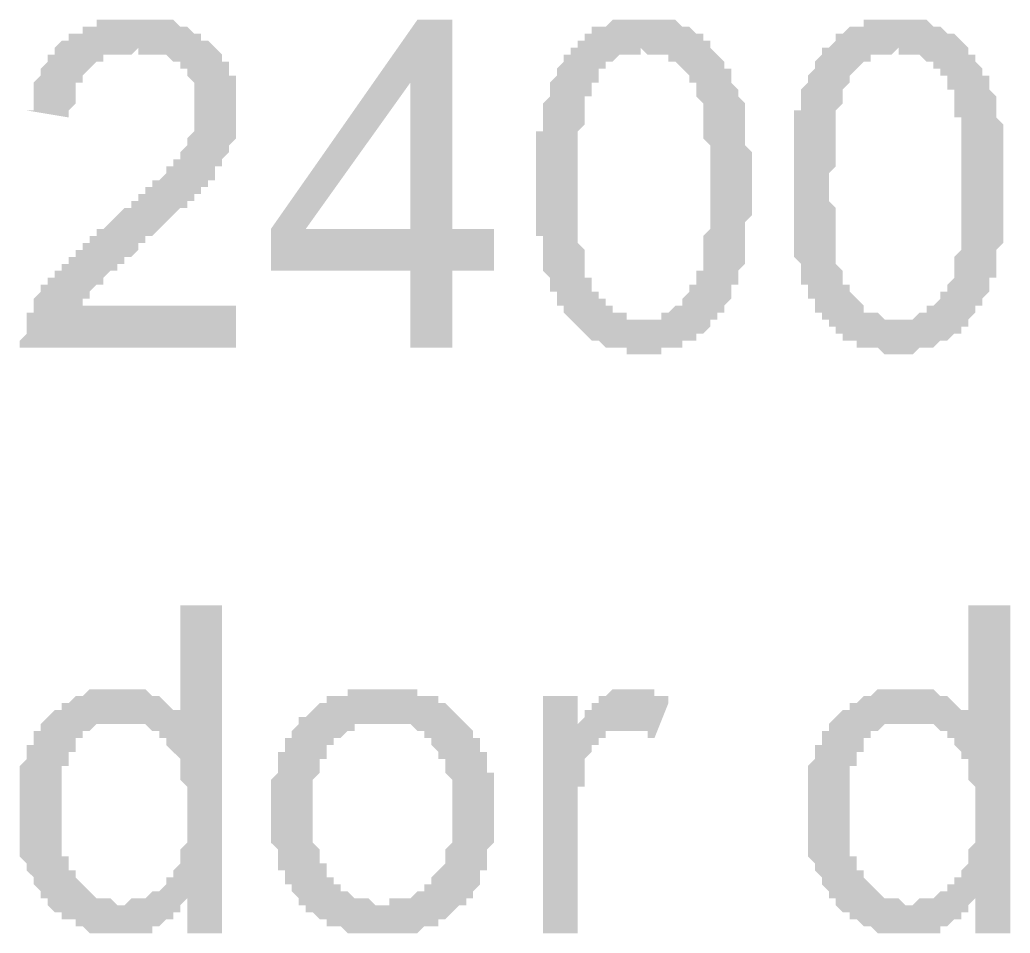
# Model space of a CAD drawing. Header units: millimetres. Extents: x 3949 to 6037, y -1956 to 1273.
# Drawn here: x 4881.88 to 4888.81, y -1666.15 to -1659.75 of the extents above; entities that cross this region are included whole.
import ezdxf

# ---------------------------------------------------------------- set-up
doc = ezdxf.new("R2010")
doc.units = ezdxf.units.MM
doc.layers.add('PADRÃO DE ENTRADA', color=7, linetype='Continuous', lineweight=0)

msp = doc.modelspace()

# ---------------------------------------------------------------- hatches: boundary and pattern name
at = {"layer": 'PADRÃO DE ENTRADA', "transparency": 33554559}
for points in [[(4883.3896, -1661.756), (4883.3896, -1662.0489), (4881.8762, -1662.0489), (4881.8762, -1662.0001), (4881.8762, -1662.0001), (4881.925, -1661.9513), (4881.925, -1661.9025), (4881.925, -1661.9025), (4881.925, -1661.8537), (4881.925, -1661.8537), (4881.925, -1661.8048), (4881.9738, -1661.8048), (4881.9738, -1661.756), (4881.9738, -1661.756), (4881.9738, -1661.7072), (4882.0227, -1661.6584), (4882.0227, -1661.6584), (4882.0227, -1661.6096), (4882.0715, -1661.6096), (4882.0715, -1661.5607), (4882.1203, -1661.5607), (4882.1203, -1661.5607), (4882.1203, -1661.5119), (4882.1691, -1661.5119), (4882.1691, -1661.4631), (4882.1691, -1661.4631), (4882.2179, -1661.4631), (4882.2179, -1661.4143), (4882.2668, -1661.4143), (4882.2668, -1661.3655), (4882.3156, -1661.3655), (4882.3156, -1661.3166), (4882.3644, -1661.3166), (4882.3644, -1661.2678), (4882.4132, -1661.2678), (4882.4132, -1661.219), (4882.462, -1661.219), (4882.462, -1661.219), (4882.5109, -1661.1702), (4882.5597, -1661.1214), (4882.5597, -1661.1214), (4882.6085, -1661.0725), (4882.6573, -1661.0725), (4882.6573, -1661.0237), (4882.7061, -1661.0237), (4882.7061, -1660.9749), (4882.755, -1660.9749), (4882.755, -1660.9261), (4882.8038, -1660.9261), (4882.8038, -1660.8773), (4882.8526, -1660.8773), (4882.8526, -1660.8773), (4882.9014, -1660.8284), (4882.9014, -1660.8284), (4882.9014, -1660.7796), (4882.9502, -1660.7796), (4882.9502, -1660.7796), (4882.9502, -1660.7308), (4882.9991, -1660.7308), (4882.9991, -1660.7308), (4882.9991, -1660.682), (4883.0479, -1660.6332), (4883.0479, -1660.6332), (4883.0479, -1660.5843), (4883.0967, -1660.5355), (4883.0967, -1660.5355), (4883.0967, -1660.4867), (4883.0967, -1660.4867), (4883.0967, -1660.4379), (4883.0967, -1660.4379), (4883.0967, -1660.3891), (4883.0967, -1660.3891), (4883.0967, -1660.3402), (4883.0967, -1660.2914), (4883.0967, -1660.2914), (4883.0967, -1660.2426), (4883.0967, -1660.1938), (4883.0967, -1660.1938), (4883.0479, -1660.1449), (4883.0479, -1660.1449), (4883.0479, -1660.0961), (4882.9991, -1660.0961), (4882.9991, -1660.0961), (4882.9991, -1660.0473), (4882.9502, -1660.0473), (4882.9502, -1660.0473), (4882.9014, -1659.9985), (4882.8526, -1659.9985), (4882.8526, -1659.9985), (4882.8038, -1659.9985), (4882.8038, -1659.9985), (4882.755, -1659.9985), (4882.7061, -1659.9985), (4882.7061, -1659.9497), (4882.6573, -1659.9985), (4882.6085, -1659.9985), (4882.6085, -1659.9985), (4882.5597, -1659.9985), (4882.5109, -1659.9985), (4882.5109, -1659.9985), (4882.462, -1659.9985), (4882.462, -1660.0473), (4882.4132, -1660.0473), (4882.4132, -1660.0473), (4882.3644, -1660.0961), (4882.3644, -1660.0961), (4882.3644, -1660.0961), (4882.3156, -1660.1449), (4882.3156, -1660.1449), (4882.3156, -1660.1938), (4882.2668, -1660.1938), (4882.2668, -1660.2426), (4882.2668, -1660.2914), (4882.2668, -1660.2914), (4882.2668, -1660.3402), (4882.2179, -1660.3891), (4882.2179, -1660.3891), (4882.2179, -1660.4379), (4881.925, -1660.3891), (4881.9738, -1660.3891), (4881.9738, -1660.3402), (4881.9738, -1660.2914), (4881.9738, -1660.2426), (4881.9738, -1660.2426), (4881.9738, -1660.1938), (4881.9738, -1660.1938), (4882.0227, -1660.1449), (4882.0227, -1660.0961), (4882.0227, -1660.0961), (4882.0715, -1660.0473), (4882.0715, -1660.0473), (4882.0715, -1659.9985), (4882.1203, -1659.9985), (4882.1203, -1659.9497), (4882.1203, -1659.9497), (4882.1691, -1659.9008), (4882.1691, -1659.9008), (4882.2179, -1659.9008), (4882.2179, -1659.852), (4882.2179, -1659.852), (4882.2668, -1659.852), (4882.3156, -1659.852), (4882.3156, -1659.8032), (4882.3644, -1659.8032), (4882.3644, -1659.8032), (4882.4132, -1659.8032), (4882.4132, -1659.7544), (4882.462, -1659.7544), (4882.5109, -1659.7544), (4882.5109, -1659.7544), (4882.5597, -1659.7544), (4882.6085, -1659.7544), (4882.6085, -1659.7544), (4882.6573, -1659.7544), (4882.7061, -1659.7544), (4882.7061, -1659.7544), (4882.755, -1659.7544), (4882.8038, -1659.7544), (4882.8526, -1659.7544), (4882.8526, -1659.7544), (4882.9014, -1659.7544), (4882.9502, -1659.7544), (4882.9502, -1659.7544), (4882.9991, -1659.8032), (4882.9991, -1659.8032), (4883.0479, -1659.8032), (4883.0479, -1659.8032), (4883.0967, -1659.852), (4883.0967, -1659.852), (4883.1455, -1659.852), (4883.1455, -1659.9008), (4883.1943, -1659.9008), (4883.1943, -1659.9008), (4883.1943, -1659.9008), (4883.2432, -1659.9497), (4883.2432, -1659.9497), (4883.292, -1659.9985), (4883.292, -1659.9985), (4883.292, -1660.0473), (4883.3408, -1660.0473), (4883.3408, -1660.0961), (4883.3408, -1660.1449), (4883.3896, -1660.1449), (4883.3896, -1660.1938), (4883.3896, -1660.1938), (4883.3896, -1660.2426), (4883.3896, -1660.2914), (4883.3896, -1660.2914), (4883.3896, -1660.3402), (4883.3896, -1660.3891), (4883.3896, -1660.3891), (4883.3896, -1660.3891), (4883.3896, -1660.4379), (4883.3896, -1660.4867), (4883.3896, -1660.4867), (4883.3896, -1660.5355), (4883.3896, -1660.5843), (4883.3896, -1660.5843), (4883.3408, -1660.6332), (4883.3408, -1660.6332), (4883.3408, -1660.682), (4883.3408, -1660.682), (4883.292, -1660.7308), (4883.292, -1660.7308), (4883.292, -1660.7796), (4883.2432, -1660.7796), (4883.2432, -1660.8284), (4883.2432, -1660.8773), (4883.1943, -1660.8773), (4883.1943, -1660.9261), (4883.1455, -1660.9261), (4883.1455, -1660.9261), (4883.1455, -1660.9749), (4883.0967, -1660.9749), (4883.0967, -1660.9749), (4883.0967, -1661.0237), (4883.0479, -1661.0237), (4883.0479, -1661.0725), (4882.9991, -1661.0725), (4882.9991, -1661.0725), (4882.9502, -1661.1214), (4882.9502, -1661.1214), (4882.9014, -1661.1702), (4882.9014, -1661.1702), (4882.8526, -1661.219), (4882.8526, -1661.219), (4882.8038, -1661.2678), (4882.755, -1661.2678), (4882.755, -1661.3166), (4882.7061, -1661.3166), (4882.7061, -1661.3655), (4882.6573, -1661.4143), (4882.6085, -1661.4143), (4882.6085, -1661.4631), (4882.5597, -1661.4631), (4882.5597, -1661.5119), (4882.5109, -1661.5119), (4882.5109, -1661.5119), (4882.462, -1661.5607), (4882.462, -1661.5607), (4882.462, -1661.6096), (4882.4132, -1661.6096), (4882.4132, -1661.6096), (4882.4132, -1661.6096), (4882.3644, -1661.6584), (4882.3644, -1661.6584), (4882.3644, -1661.7072), (4882.3156, -1661.7072), (4882.3156, -1661.756), (4882.2668, -1661.756), (4882.2668, -1661.756)], [(4885.5377, -1666.1499), (4885.5377, -1664.49), (4885.7818, -1664.49), (4885.7818, -1664.7341), (4885.7818, -1664.6853), (4885.8307, -1664.6364), (4885.8307, -1664.6364), (4885.8307, -1664.5876), (4885.8795, -1664.5876), (4885.8795, -1664.5388), (4885.9283, -1664.5388), (4885.9283, -1664.49), (4885.9283, -1664.49), (4885.9283, -1664.49), (4885.9771, -1664.49), (4886.0259, -1664.4412), (4886.0259, -1664.4412), (4886.0748, -1664.4412), (4886.0748, -1664.4412), (4886.1236, -1664.4412), (4886.1236, -1664.4412), (4886.1724, -1664.4412), (4886.1724, -1664.4412), (4886.2212, -1664.4412), (4886.27, -1664.4412), (4886.27, -1664.4412), (4886.3189, -1664.4412), (4886.3189, -1664.49), (4886.3677, -1664.49), (4886.4165, -1664.49), (4886.4165, -1664.5388), (4886.3189, -1664.7829), (4886.27, -1664.7829), (4886.27, -1664.7341), (4886.2212, -1664.7341), (4886.2212, -1664.7341), (4886.1724, -1664.7341), (4886.1236, -1664.7341), (4886.1236, -1664.7341), (4886.0748, -1664.7341), (4886.0748, -1664.7341), (4886.0259, -1664.7341), (4885.9771, -1664.7341), (4885.9771, -1664.7829), (4885.9283, -1664.7829), (4885.9283, -1664.7829), (4885.9283, -1664.8317), (4885.8795, -1664.8317), (4885.8795, -1664.8805), (4885.8795, -1664.8805), (4885.8307, -1664.9294), (4885.8307, -1664.9294), (4885.8307, -1664.9782), (4885.8307, -1664.9782), (4885.8307, -1665.027), (4885.8307, -1665.027), (4885.8307, -1665.0758), (4885.8307, -1665.1246), (4885.7818, -1665.1246), (4885.7818, -1665.1735), (4885.7818, -1665.2223), (4885.7818, -1665.2223), (4885.7818, -1665.2711), (4885.7818, -1666.1499)]]:
    msp.add_hatch(color=7, dxfattribs=at).paths.add_polyline_path(points)
h = msp.add_hatch(color=7, dxfattribs=at)
h.paths.add_polyline_path([(4884.6101, -1662.0489), (4884.6101, -1661.5119), (4883.6337, -1661.5119), (4883.6337, -1661.219), (4884.659, -1659.7544), (4884.9031, -1659.7544), (4884.9031, -1661.219), (4885.196, -1661.219), (4885.196, -1661.5119), (4884.9031, -1661.5119), (4884.9031, -1662.0489)], flags=0)
h.paths.add_polyline_path([(4884.6101, -1661.219), (4884.6101, -1660.1938), (4883.8778, -1661.219)], flags=0)
h = msp.add_hatch(color=7, dxfattribs=at)
h.paths.add_polyline_path([(4885.4889, -1660.9261), (4885.4889, -1660.8773), (4885.4889, -1660.8284), (4885.4889, -1660.7796), (4885.4889, -1660.7796), (4885.4889, -1660.7308), (4885.4889, -1660.682), (4885.4889, -1660.6332), (4885.4889, -1660.6332), (4885.4889, -1660.5843), (4885.4889, -1660.5355), (4885.5377, -1660.5355), (4885.5377, -1660.4867), (4885.5377, -1660.4867), (4885.5377, -1660.4379), (4885.5377, -1660.3891), (4885.5377, -1660.3891), (4885.5377, -1660.3402), (4885.5377, -1660.3402), (4885.5866, -1660.2914), (4885.5866, -1660.2914), (4885.5866, -1660.2426), (4885.5866, -1660.2426), (4885.5866, -1660.1938), (4885.6354, -1660.1449), (4885.6354, -1660.1449), (4885.6354, -1660.0961), (4885.6354, -1660.0961), (4885.6842, -1660.0473), (4885.6842, -1659.9985), (4885.733, -1659.9985), (4885.733, -1659.9497), (4885.733, -1659.9497), (4885.7818, -1659.9497), (4885.7818, -1659.9008), (4885.8307, -1659.9008), (4885.8307, -1659.852), (4885.8307, -1659.852), (4885.8795, -1659.852), (4885.8795, -1659.8032), (4885.9283, -1659.8032), (4885.9283, -1659.8032), (4885.9771, -1659.8032), (4886.0259, -1659.7544), (4886.0259, -1659.7544), (4886.0748, -1659.7544), (4886.1236, -1659.7544), (4886.1236, -1659.7544), (4886.1724, -1659.7544), (4886.2212, -1659.7544), (4886.2212, -1659.7544), (4886.2212, -1659.7544), (4886.27, -1659.7544), (4886.3189, -1659.7544), (4886.3189, -1659.7544), (4886.3677, -1659.7544), (4886.4165, -1659.7544), (4886.4165, -1659.7544), (4886.4653, -1659.7544), (4886.5141, -1659.8032), (4886.5141, -1659.8032), (4886.563, -1659.8032), (4886.563, -1659.8032), (4886.6118, -1659.852), (4886.6118, -1659.852), (4886.6606, -1659.852), (4886.6606, -1659.9008), (4886.7094, -1659.9008), (4886.7094, -1659.9497), (4886.7094, -1659.9497), (4886.7582, -1659.9985), (4886.7582, -1659.9985), (4886.8071, -1660.0473), (4886.8071, -1660.0473), (4886.8071, -1660.0961), (4886.8559, -1660.0961), (4886.8559, -1660.1449), (4886.8559, -1660.1449), (4886.8559, -1660.1938), (4886.9047, -1660.2426), (4886.9047, -1660.2426), (4886.9047, -1660.2914), (4886.9047, -1660.2914), (4886.9535, -1660.3402), (4886.9535, -1660.3891), (4886.9535, -1660.3891), (4886.9535, -1660.4379), (4886.9535, -1660.4379), (4886.9535, -1660.4867), (4886.9535, -1660.4867), (4886.9535, -1660.5355), (4886.9535, -1660.5355), (4886.9535, -1660.5843), (4886.9535, -1660.6332), (4886.9535, -1660.6332), (4887.0023, -1660.682), (4887.0023, -1660.7308), (4887.0023, -1660.7796), (4887.0023, -1660.7796), (4887.0023, -1660.8284), (4887.0023, -1660.8773), (4887.0023, -1660.9261), (4887.0023, -1660.9261), (4887.0023, -1660.9749), (4887.0023, -1660.9749), (4887.0023, -1661.0237), (4887.0023, -1661.0725), (4887.0023, -1661.1214), (4887.0023, -1661.1214), (4886.9535, -1661.1702), (4886.9535, -1661.219), (4886.9535, -1661.219), (4886.9535, -1661.2678), (4886.9535, -1661.3166), (4886.9535, -1661.3166), (4886.9535, -1661.3655), (4886.9535, -1661.3655), (4886.9535, -1661.4143), (4886.9535, -1661.4631), (4886.9535, -1661.4631), (4886.9047, -1661.5119), (4886.9047, -1661.5119), (4886.9047, -1661.5607), (4886.9047, -1661.5607), (4886.9047, -1661.6096), (4886.8559, -1661.6096), (4886.8559, -1661.6584), (4886.8559, -1661.7072), (4886.8559, -1661.7072), (4886.8071, -1661.756), (4886.8071, -1661.756), (4886.8071, -1661.8048), (4886.7582, -1661.8048), (4886.7582, -1661.8537), (4886.7094, -1661.8537), (4886.7094, -1661.9025), (4886.7094, -1661.9025), (4886.6606, -1661.9513), (4886.6606, -1661.9513), (4886.6118, -1661.9513), (4886.6118, -1662.0001), (4886.563, -1662.0001), (4886.563, -1662.0001), (4886.5141, -1662.0001), (4886.5141, -1662.0489), (4886.4653, -1662.0489), (4886.4653, -1662.0489), (4886.4165, -1662.0489), (4886.3677, -1662.0489), (4886.3677, -1662.0978), (4886.3189, -1662.0978), (4886.27, -1662.0978), (4886.27, -1662.0978), (4886.2212, -1662.0978), (4886.2212, -1662.0978), (4886.1724, -1662.0978), (4886.1236, -1662.0978), (4886.1236, -1662.0489), (4886.0748, -1662.0489), (4886.0259, -1662.0489), (4886.0259, -1662.0489), (4885.9771, -1662.0489), (4885.9771, -1662.0489), (4885.9283, -1662.0001), (4885.9283, -1662.0001), (4885.8795, -1662.0001), (4885.8307, -1661.9513), (4885.8307, -1661.9513), (4885.8307, -1661.9513), (4885.7818, -1661.9025), (4885.7818, -1661.9025), (4885.733, -1661.8537), (4885.733, -1661.8537), (4885.733, -1661.8537), (4885.6842, -1661.8048), (4885.6842, -1661.8048), (4885.6842, -1661.8048), (4885.6842, -1661.756), (4885.6354, -1661.756), (4885.6354, -1661.7072), (4885.6354, -1661.7072), (4885.6354, -1661.6584), (4885.5866, -1661.6584), (4885.5866, -1661.6096), (4885.5866, -1661.6096), (4885.5866, -1661.5607), (4885.5866, -1661.5607), (4885.5377, -1661.5119), (4885.5377, -1661.4631), (4885.5377, -1661.4631), (4885.5377, -1661.4143), (4885.5377, -1661.3655), (4885.5377, -1661.3655), (4885.5377, -1661.3166), (4885.5377, -1661.2678), (4885.4889, -1661.2678), (4885.4889, -1661.219), (4885.4889, -1661.1702), (4885.4889, -1661.1702), (4885.4889, -1661.1214), (4885.4889, -1661.0725), (4885.4889, -1661.0237), (4885.4889, -1660.9749), (4885.4889, -1660.9749), (4885.4889, -1660.9261)], flags=0)
h.paths.add_polyline_path([(4885.7818, -1660.9261), (4885.7818, -1660.9749), (4885.7818, -1661.0237), (4885.7818, -1661.0237), (4885.7818, -1661.0725), (4885.7818, -1661.1214), (4885.7818, -1661.1702), (4885.7818, -1661.219), (4885.7818, -1661.219), (4885.7818, -1661.2678), (4885.7818, -1661.3166), (4885.8307, -1661.3655), (4885.8307, -1661.3655), (4885.8307, -1661.4143), (4885.8307, -1661.4143), (4885.8307, -1661.4631), (4885.8307, -1661.5119), (4885.8307, -1661.5119), (4885.8307, -1661.5607), (4885.8795, -1661.5607), (4885.8795, -1661.5607), (4885.8795, -1661.6096), (4885.8795, -1661.6096), (4885.8795, -1661.6584), (4885.9283, -1661.6584), (4885.9283, -1661.6584), (4885.9283, -1661.7072), (4885.9771, -1661.7072), (4885.9771, -1661.756), (4886.0259, -1661.756), (4886.0259, -1661.8048), (4886.0748, -1661.8048), (4886.0748, -1661.8048), (4886.1236, -1661.8048), (4886.1236, -1661.8537), (4886.1724, -1661.8537), (4886.1724, -1661.8537), (4886.2212, -1661.8537), (4886.2212, -1661.8537), (4886.27, -1661.8537), (4886.3189, -1661.8537), (4886.3189, -1661.8537), (4886.3677, -1661.8537), (4886.3677, -1661.8048), (4886.4165, -1661.8048), (4886.4165, -1661.8048), (4886.4653, -1661.756), (4886.4653, -1661.756), (4886.5141, -1661.756), (4886.5141, -1661.7072), (4886.563, -1661.6584), (4886.563, -1661.6584), (4886.563, -1661.6584), (4886.563, -1661.6096), (4886.6118, -1661.6096), (4886.6118, -1661.6096), (4886.6118, -1661.5607), (4886.6118, -1661.5607), (4886.6118, -1661.5119), (4886.6606, -1661.5119), (4886.6606, -1661.4631), (4886.6606, -1661.4631), (4886.6606, -1661.4143), (4886.6606, -1661.3655), (4886.6606, -1661.3655), (4886.6606, -1661.3166), (4886.6606, -1661.2678), (4886.6606, -1661.2678), (4886.7094, -1661.219), (4886.7094, -1661.1702), (4886.7094, -1661.1214), (4886.7094, -1661.1214), (4886.7094, -1661.0725), (4886.7094, -1661.0237), (4886.7094, -1660.9749), (4886.7094, -1660.9261), (4886.7094, -1660.9261), (4886.7094, -1660.8773), (4886.7094, -1660.8284), (4886.7094, -1660.7796), (4886.7094, -1660.7308), (4886.7094, -1660.682), (4886.7094, -1660.6332), (4886.7094, -1660.6332), (4886.6606, -1660.5843), (4886.6606, -1660.5355), (4886.6606, -1660.5355), (4886.6606, -1660.4867), (4886.6606, -1660.4379), (4886.6606, -1660.4379), (4886.6606, -1660.3891), (4886.6606, -1660.3402), (4886.6606, -1660.3402), (4886.6118, -1660.2914), (4886.6118, -1660.2914), (4886.6118, -1660.2426), (4886.6118, -1660.2426), (4886.6118, -1660.2426), (4886.6118, -1660.1938), (4886.563, -1660.1938), (4886.563, -1660.1449), (4886.563, -1660.1449), (4886.563, -1660.1449), (4886.5141, -1660.0961), (4886.5141, -1660.0961), (4886.4653, -1660.0473), (4886.4653, -1660.0473), (4886.4165, -1660.0473), (4886.4165, -1659.9985), (4886.3677, -1659.9985), (4886.3677, -1659.9985), (4886.3189, -1659.9985), (4886.27, -1659.9985), (4886.27, -1659.9985), (4886.2212, -1659.9497), (4886.2212, -1659.9985), (4886.1724, -1659.9985), (4886.1236, -1659.9985), (4886.1236, -1659.9985), (4886.0748, -1659.9985), (4886.0748, -1659.9985), (4886.0259, -1660.0473), (4886.0259, -1660.0473), (4885.9771, -1660.0473), (4885.9771, -1660.0961), (4885.9283, -1660.0961), (4885.9283, -1660.1449), (4885.9283, -1660.1449), (4885.9283, -1660.1938), (4885.8795, -1660.1938), (4885.8795, -1660.1938), (4885.8795, -1660.2426), (4885.8795, -1660.2426), (4885.8795, -1660.2914), (4885.8307, -1660.2914), (4885.8307, -1660.3402), (4885.8307, -1660.3402), (4885.8307, -1660.3891), (4885.8307, -1660.4379), (4885.8307, -1660.4379), (4885.8307, -1660.4867), (4885.7818, -1660.5355), (4885.7818, -1660.5355), (4885.7818, -1660.5843), (4885.7818, -1660.6332), (4885.7818, -1660.6332), (4885.7818, -1660.682), (4885.7818, -1660.7308), (4885.7818, -1660.7796), (4885.7818, -1660.8284), (4885.7818, -1660.8773), (4885.7818, -1660.9261), (4885.7818, -1660.9261)], flags=0)
h = msp.add_hatch(color=7, dxfattribs=at)
h.paths.add_polyline_path([(4887.2953, -1660.9261), (4887.2953, -1660.8773), (4887.2953, -1660.8284), (4887.2953, -1660.7796), (4887.2953, -1660.7796), (4887.2953, -1660.7308), (4887.2953, -1660.682), (4887.2953, -1660.6332), (4887.2953, -1660.6332), (4887.2953, -1660.5843), (4887.2953, -1660.5355), (4887.2953, -1660.5355), (4887.2953, -1660.4867), (4887.2953, -1660.4867), (4887.2953, -1660.4379), (4887.2953, -1660.3891), (4887.3441, -1660.3891), (4887.3441, -1660.3402), (4887.3441, -1660.3402), (4887.3441, -1660.2914), (4887.3441, -1660.2914), (4887.3441, -1660.2426), (4887.3441, -1660.2426), (4887.3929, -1660.1938), (4887.3929, -1660.1449), (4887.3929, -1660.1449), (4887.4417, -1660.0961), (4887.4417, -1660.0961), (4887.4417, -1660.0473), (4887.4905, -1659.9985), (4887.4905, -1659.9985), (4887.4905, -1659.9497), (4887.5394, -1659.9497), (4887.5394, -1659.9497), (4887.5882, -1659.9008), (4887.5882, -1659.9008), (4887.5882, -1659.852), (4887.637, -1659.852), (4887.637, -1659.852), (4887.6858, -1659.8032), (4887.6858, -1659.8032), (4887.7347, -1659.8032), (4887.7835, -1659.8032), (4887.7835, -1659.7544), (4887.8323, -1659.7544), (4887.8323, -1659.7544), (4887.8811, -1659.7544), (4887.9299, -1659.7544), (4887.9299, -1659.7544), (4887.9788, -1659.7544), (4888.0276, -1659.7544), (4888.0276, -1659.7544), (4888.0764, -1659.7544), (4888.0764, -1659.7544), (4888.1252, -1659.7544), (4888.174, -1659.7544), (4888.174, -1659.7544), (4888.2229, -1659.7544), (4888.2229, -1659.7544), (4888.2717, -1659.8032), (4888.3205, -1659.8032), (4888.3205, -1659.8032), (4888.3205, -1659.8032), (4888.3693, -1659.852), (4888.4181, -1659.852), (4888.4181, -1659.852), (4888.467, -1659.9008), (4888.467, -1659.9008), (4888.5158, -1659.9497), (4888.5158, -1659.9497), (4888.5158, -1659.9985), (4888.5646, -1659.9985), (4888.5646, -1660.0473), (4888.5646, -1660.0473), (4888.6134, -1660.0961), (4888.6134, -1660.0961), (4888.6134, -1660.1449), (4888.6622, -1660.1449), (4888.6622, -1660.1938), (4888.6622, -1660.2426), (4888.6622, -1660.2426), (4888.7111, -1660.2914), (4888.7111, -1660.2914), (4888.7111, -1660.3402), (4888.7111, -1660.3891), (4888.7111, -1660.3891), (4888.7111, -1660.4379), (4888.7111, -1660.4379), (4888.7599, -1660.4867), (4888.7599, -1660.4867), (4888.7599, -1660.5355), (4888.7599, -1660.5355), (4888.7599, -1660.5843), (4888.7599, -1660.6332), (4888.7599, -1660.6332), (4888.7599, -1660.682), (4888.7599, -1660.7308), (4888.7599, -1660.7796), (4888.7599, -1660.7796), (4888.7599, -1660.8284), (4888.7599, -1660.8773), (4888.7599, -1660.9261), (4888.7599, -1660.9261), (4888.7599, -1660.9749), (4888.7599, -1660.9749), (4888.7599, -1661.0237), (4888.7599, -1661.0725), (4888.7599, -1661.1214), (4888.7599, -1661.1214), (4888.7599, -1661.1702), (4888.7599, -1661.219), (4888.7599, -1661.219), (4888.7599, -1661.2678), (4888.7599, -1661.3166), (4888.7599, -1661.3166), (4888.7111, -1661.3655), (4888.7111, -1661.3655), (4888.7111, -1661.4143), (4888.7111, -1661.4631), (4888.7111, -1661.4631), (4888.7111, -1661.5119), (4888.7111, -1661.5119), (4888.7111, -1661.5607), (4888.6622, -1661.5607), (4888.6622, -1661.6096), (4888.6622, -1661.6096), (4888.6622, -1661.6584), (4888.6134, -1661.7072), (4888.6134, -1661.7072), (4888.6134, -1661.756), (4888.5646, -1661.756), (4888.5646, -1661.8048), (4888.5646, -1661.8048), (4888.5158, -1661.8537), (4888.5158, -1661.8537), (4888.5158, -1661.9025), (4888.467, -1661.9025), (4888.467, -1661.9513), (4888.4181, -1661.9513), (4888.4181, -1661.9513), (4888.3693, -1662.0001), (4888.3693, -1662.0001), (4888.3205, -1662.0001), (4888.3205, -1662.0001), (4888.2717, -1662.0489), (4888.2717, -1662.0489), (4888.2229, -1662.0489), (4888.174, -1662.0489), (4888.174, -1662.0489), (4888.1252, -1662.0978), (4888.0764, -1662.0978), (4888.0764, -1662.0978), (4888.0276, -1662.0978), (4888.0276, -1662.0978), (4887.9788, -1662.0978), (4887.9299, -1662.0978), (4887.9299, -1662.0978), (4887.8811, -1662.0489), (4887.8323, -1662.0489), (4887.8323, -1662.0489), (4887.7835, -1662.0489), (4887.7835, -1662.0489), (4887.7347, -1662.0489), (4887.7347, -1662.0001), (4887.6858, -1662.0001), (4887.637, -1662.0001), (4887.637, -1661.9513), (4887.5882, -1661.9513), (4887.5882, -1661.9513), (4887.5882, -1661.9025), (4887.5394, -1661.9025), (4887.5394, -1661.8537), (4887.4905, -1661.8537), (4887.4905, -1661.8537), (4887.4905, -1661.8048), (4887.4905, -1661.8048), (4887.4417, -1661.8048), (4887.4417, -1661.756), (4887.4417, -1661.756), (4887.4417, -1661.7072), (4887.3929, -1661.7072), (4887.3929, -1661.6584), (4887.3929, -1661.6584), (4887.3929, -1661.6096), (4887.3441, -1661.6096), (4887.3441, -1661.5607), (4887.3441, -1661.5607), (4887.3441, -1661.5119), (4887.3441, -1661.4631), (4887.3441, -1661.4631), (4887.2953, -1661.4143), (4887.2953, -1661.3655), (4887.2953, -1661.3655), (4887.2953, -1661.3166), (4887.2953, -1661.2678), (4887.2953, -1661.2678), (4887.2953, -1661.219), (4887.2953, -1661.1702), (4887.2953, -1661.1702), (4887.2953, -1661.1214), (4887.2953, -1661.0725), (4887.2953, -1661.0237), (4887.2953, -1660.9749), (4887.2953, -1660.9749), (4887.2953, -1660.9261)], flags=0)
h.paths.add_polyline_path([(4887.5394, -1660.9261), (4887.5394, -1660.9749), (4887.5394, -1661.0237), (4887.5394, -1661.0237), (4887.5882, -1661.0725), (4887.5882, -1661.1214), (4887.5882, -1661.1702), (4887.5882, -1661.219), (4887.5882, -1661.219), (4887.5882, -1661.2678), (4887.5882, -1661.3166), (4887.5882, -1661.3655), (4887.5882, -1661.3655), (4887.5882, -1661.4143), (4887.5882, -1661.4143), (4887.5882, -1661.4631), (4887.637, -1661.5119), (4887.637, -1661.5119), (4887.637, -1661.5607), (4887.637, -1661.5607), (4887.637, -1661.5607), (4887.637, -1661.6096), (4887.6858, -1661.6096), (4887.6858, -1661.6584), (4887.6858, -1661.6584), (4887.6858, -1661.6584), (4887.7347, -1661.7072), (4887.7347, -1661.7072), (4887.7835, -1661.756), (4887.7835, -1661.756), (4887.7835, -1661.8048), (4887.8323, -1661.8048), (4887.8811, -1661.8048), (4887.8811, -1661.8048), (4887.9299, -1661.8537), (4887.9299, -1661.8537), (4887.9788, -1661.8537), (4887.9788, -1661.8537), (4888.0276, -1661.8537), (4888.0276, -1661.8537), (4888.0764, -1661.8537), (4888.1252, -1661.8537), (4888.1252, -1661.8537), (4888.174, -1661.8048), (4888.174, -1661.8048), (4888.2229, -1661.8048), (4888.2229, -1661.756), (4888.2717, -1661.756), (4888.2717, -1661.756), (4888.3205, -1661.7072), (4888.3205, -1661.6584), (4888.3693, -1661.6584), (4888.3693, -1661.6584), (4888.3693, -1661.6096), (4888.3693, -1661.6096), (4888.3693, -1661.6096), (4888.4181, -1661.5607), (4888.4181, -1661.5607), (4888.4181, -1661.5119), (4888.4181, -1661.5119), (4888.4181, -1661.4631), (4888.4181, -1661.4631), (4888.4181, -1661.4143), (4888.467, -1661.3655), (4888.467, -1661.3655), (4888.467, -1661.3166), (4888.467, -1661.2678), (4888.467, -1661.2678), (4888.467, -1661.219), (4888.467, -1661.1702), (4888.467, -1661.1214), (4888.467, -1661.1214), (4888.467, -1661.0725), (4888.467, -1661.0237), (4888.467, -1660.9749), (4888.467, -1660.9261), (4888.467, -1660.9261), (4888.467, -1660.8773), (4888.467, -1660.8284), (4888.467, -1660.7796), (4888.467, -1660.7308), (4888.467, -1660.682), (4888.467, -1660.6332), (4888.467, -1660.6332), (4888.467, -1660.5843), (4888.467, -1660.5355), (4888.467, -1660.5355), (4888.467, -1660.4867), (4888.467, -1660.4379), (4888.4181, -1660.4379), (4888.4181, -1660.3891), (4888.4181, -1660.3402), (4888.4181, -1660.3402), (4888.4181, -1660.2914), (4888.4181, -1660.2914), (4888.4181, -1660.2426), (4888.3693, -1660.2426), (4888.3693, -1660.2426), (4888.3693, -1660.1938), (4888.3693, -1660.1938), (4888.3693, -1660.1449), (4888.3693, -1660.1449), (4888.3205, -1660.1449), (4888.3205, -1660.0961), (4888.2717, -1660.0961), (4888.2717, -1660.0473), (4888.2229, -1660.0473), (4888.2229, -1660.0473), (4888.174, -1659.9985), (4888.174, -1659.9985), (4888.1252, -1659.9985), (4888.0764, -1659.9985), (4888.0764, -1659.9985), (4888.0276, -1659.9985), (4888.0276, -1659.9497), (4887.9788, -1659.9985), (4887.9299, -1659.9985), (4887.9299, -1659.9985), (4887.8811, -1659.9985), (4887.8811, -1659.9985), (4887.8323, -1659.9985), (4887.8323, -1660.0473), (4887.7835, -1660.0473), (4887.7835, -1660.0473), (4887.7347, -1660.0961), (4887.7347, -1660.0961), (4887.6858, -1660.1449), (4887.6858, -1660.1449), (4887.6858, -1660.1938), (4887.6858, -1660.1938), (4887.6858, -1660.1938), (4887.637, -1660.2426), (4887.637, -1660.2426), (4887.637, -1660.2914), (4887.637, -1660.2914), (4887.637, -1660.3402), (4887.637, -1660.3402), (4887.5882, -1660.3891), (4887.5882, -1660.4379), (4887.5882, -1660.4379), (4887.5882, -1660.4867), (4887.5882, -1660.5355), (4887.5882, -1660.5355), (4887.5882, -1660.5843), (4887.5882, -1660.6332), (4887.5882, -1660.6332), (4887.5882, -1660.682), (4887.5882, -1660.7308), (4887.5882, -1660.7796), (4887.5394, -1660.8284), (4887.5394, -1660.8773), (4887.5394, -1660.9261), (4887.5394, -1660.9261)], flags=0)
h = msp.add_hatch(color=7, dxfattribs=at)
h.paths.add_polyline_path([(4883.0479, -1666.1499), (4883.0479, -1665.9058), (4882.9991, -1665.9546), (4882.9991, -1665.9546), (4882.9991, -1666.0034), (4882.9502, -1666.0034), (4882.9502, -1666.0522), (4882.9014, -1666.0522), (4882.9014, -1666.0522), (4882.8526, -1666.101), (4882.8526, -1666.101), (4882.8038, -1666.101), (4882.8038, -1666.1499), (4882.755, -1666.1499), (4882.755, -1666.1499), (4882.7061, -1666.1499), (4882.6573, -1666.1499), (4882.6573, -1666.1499), (4882.6085, -1666.1499), (4882.5597, -1666.1499), (4882.5597, -1666.1499), (4882.5109, -1666.1499), (4882.462, -1666.1499), (4882.462, -1666.1499), (4882.4132, -1666.1499), (4882.3644, -1666.1499), (4882.3644, -1666.1499), (4882.3156, -1666.101), (4882.3156, -1666.101), (4882.2668, -1666.101), (4882.2668, -1666.0522), (4882.2179, -1666.0522), (4882.2179, -1666.0522), (4882.1691, -1666.0522), (4882.1691, -1666.0034), (4882.1203, -1666.0034), (4882.1203, -1666.0034), (4882.0715, -1665.9546), (4882.0715, -1665.9546), (4882.0715, -1665.9058), (4882.0227, -1665.9058), (4882.0227, -1665.8569), (4881.9738, -1665.8081), (4881.9738, -1665.8081), (4881.9738, -1665.7593), (4881.9738, -1665.7593), (4881.925, -1665.7105), (4881.925, -1665.7105), (4881.925, -1665.6617), (4881.925, -1665.6617), (4881.8762, -1665.6128), (4881.8762, -1665.564), (4881.8762, -1665.564), (4881.8762, -1665.5152), (4881.8762, -1665.4664), (4881.8762, -1665.4664), (4881.8762, -1665.4176), (4881.8762, -1665.3687), (4881.8762, -1665.3687), (4881.8762, -1665.3199), (4881.8762, -1665.3199), (4881.8762, -1665.2711), (4881.8762, -1665.2223), (4881.8762, -1665.2223), (4881.8762, -1665.1735), (4881.8762, -1665.1246), (4881.8762, -1665.1246), (4881.8762, -1665.0758), (4881.8762, -1665.027), (4881.8762, -1665.027), (4881.8762, -1664.9782), (4881.925, -1664.9294), (4881.925, -1664.9294), (4881.925, -1664.8805), (4881.925, -1664.8805), (4881.925, -1664.8317), (4881.9738, -1664.8317), (4881.9738, -1664.7829), (4881.9738, -1664.7341), (4882.0227, -1664.7341), (4882.0227, -1664.6853), (4882.0227, -1664.6853), (4882.0715, -1664.6364), (4882.0715, -1664.6364), (4882.1203, -1664.5876), (4882.1203, -1664.5876), (4882.1691, -1664.5876), (4882.1691, -1664.5388), (4882.1691, -1664.5388), (4882.2179, -1664.5388), (4882.2668, -1664.49), (4882.2668, -1664.49), (4882.3156, -1664.49), (4882.3156, -1664.49), (4882.3644, -1664.4412), (4882.4132, -1664.4412), (4882.4132, -1664.4412), (4882.462, -1664.4412), (4882.462, -1664.4412), (4882.5109, -1664.4412), (4882.5597, -1664.4412), (4882.5597, -1664.4412), (4882.6085, -1664.4412), (4882.6085, -1664.4412), (4882.6573, -1664.4412), (4882.7061, -1664.4412), (4882.7061, -1664.4412), (4882.755, -1664.4412), (4882.8038, -1664.49), (4882.8038, -1664.49), (4882.8526, -1664.49), (4882.8526, -1664.49), (4882.9014, -1664.5388), (4882.9014, -1664.5388), (4882.9502, -1664.5876), (4882.9502, -1664.5876), (4882.9991, -1664.5876), (4882.9991, -1664.6364), (4882.9991, -1664.6364), (4882.9991, -1664.6364), (4882.9991, -1663.8553), (4883.292, -1663.8553), (4883.292, -1666.1499)], flags=0)
h.paths.add_polyline_path([(4882.1691, -1665.3199), (4882.1691, -1665.3199), (4882.1691, -1665.3687), (4882.1691, -1665.4176), (4882.1691, -1665.4664), (4882.1691, -1665.4664), (4882.1691, -1665.5152), (4882.1691, -1665.564), (4882.1691, -1665.564), (4882.1691, -1665.6128), (4882.2179, -1665.6128), (4882.2179, -1665.6617), (4882.2179, -1665.6617), (4882.2179, -1665.7105), (4882.2668, -1665.7105), (4882.2668, -1665.7593), (4882.2668, -1665.7593), (4882.2668, -1665.7593), (4882.3156, -1665.8081), (4882.3156, -1665.8081), (4882.3644, -1665.8569), (4882.3644, -1665.8569), (4882.4132, -1665.9058), (4882.4132, -1665.9058), (4882.462, -1665.9058), (4882.5109, -1665.9058), (4882.5109, -1665.9058), (4882.5597, -1665.9546), (4882.5597, -1665.9546), (4882.6085, -1665.9546), (4882.6085, -1665.9546), (4882.6573, -1665.9058), (4882.7061, -1665.9058), (4882.7061, -1665.9058), (4882.755, -1665.9058), (4882.755, -1665.9058), (4882.8038, -1665.8569), (4882.8526, -1665.8569), (4882.8526, -1665.8569), (4882.9014, -1665.8081), (4882.9014, -1665.8081), (4882.9014, -1665.7593), (4882.9502, -1665.7593), (4882.9502, -1665.7593), (4882.9502, -1665.7105), (4882.9502, -1665.7105), (4882.9991, -1665.6617), (4882.9991, -1665.6617), (4882.9991, -1665.6128), (4882.9991, -1665.564), (4882.9991, -1665.564), (4883.0479, -1665.5152), (4883.0479, -1665.4664), (4883.0479, -1665.4664), (4883.0479, -1665.4176), (4883.0479, -1665.3687), (4883.0479, -1665.3199), (4883.0479, -1665.3199), (4883.0479, -1665.2711), (4883.0479, -1665.2223), (4883.0479, -1665.2223), (4883.0479, -1665.1735), (4883.0479, -1665.1246), (4883.0479, -1665.1246), (4882.9991, -1665.0758), (4882.9991, -1665.027), (4882.9991, -1665.027), (4882.9991, -1664.9782), (4882.9991, -1664.9294), (4882.9991, -1664.9294), (4882.9502, -1664.8805), (4882.9502, -1664.8805), (4882.9502, -1664.8805), (4882.9014, -1664.8317), (4882.9014, -1664.8317), (4882.9014, -1664.7829), (4882.8526, -1664.7829), (4882.8526, -1664.7341), (4882.8038, -1664.7341), (4882.8038, -1664.7341), (4882.755, -1664.6853), (4882.755, -1664.6853), (4882.7061, -1664.6853), (4882.6573, -1664.6853), (4882.6573, -1664.6853), (4882.6085, -1664.6853), (4882.6085, -1664.6853), (4882.6085, -1664.6853), (4882.5597, -1664.6853), (4882.5109, -1664.6853), (4882.5109, -1664.6853), (4882.462, -1664.6853), (4882.462, -1664.6853), (4882.4132, -1664.6853), (4882.3644, -1664.7341), (4882.3644, -1664.7341), (4882.3156, -1664.7341), (4882.3156, -1664.7829), (4882.2668, -1664.7829), (4882.2668, -1664.8317), (4882.2668, -1664.8317), (4882.2668, -1664.8805), (4882.2179, -1664.8805), (4882.2179, -1664.8805), (4882.2179, -1664.9294), (4882.2179, -1664.9782), (4882.1691, -1664.9782), (4882.1691, -1665.027), (4882.1691, -1665.027), (4882.1691, -1665.0758), (4882.1691, -1665.1246), (4882.1691, -1665.1246), (4882.1691, -1665.1735), (4882.1691, -1665.2223), (4882.1691, -1665.2711), (4882.1691, -1665.2711), (4882.1691, -1665.3199)], flags=0)
h = msp.add_hatch(color=7, dxfattribs=at)
h.paths.add_polyline_path([(4888.5646, -1666.1499), (4888.5646, -1665.9058), (4888.5158, -1665.9546), (4888.5158, -1665.9546), (4888.5158, -1666.0034), (4888.467, -1666.0034), (4888.467, -1666.0522), (4888.4181, -1666.0522), (4888.4181, -1666.0522), (4888.3693, -1666.101), (4888.3693, -1666.101), (4888.3205, -1666.101), (4888.3205, -1666.1499), (4888.2717, -1666.1499), (4888.2229, -1666.1499), (4888.2229, -1666.1499), (4888.174, -1666.1499), (4888.174, -1666.1499), (4888.1252, -1666.1499), (4888.0764, -1666.1499), (4888.0764, -1666.1499), (4888.0276, -1666.1499), (4887.9788, -1666.1499), (4887.9788, -1666.1499), (4887.9299, -1666.1499), (4887.8811, -1666.1499), (4887.8811, -1666.1499), (4887.8323, -1666.101), (4887.8323, -1666.101), (4887.7835, -1666.101), (4887.7347, -1666.0522), (4887.7347, -1666.0522), (4887.7347, -1666.0522), (4887.6858, -1666.0522), (4887.6858, -1666.0034), (4887.637, -1666.0034), (4887.637, -1666.0034), (4887.5882, -1665.9546), (4887.5882, -1665.9546), (4887.5882, -1665.9058), (4887.5394, -1665.9058), (4887.5394, -1665.8569), (4887.4905, -1665.8081), (4887.4905, -1665.8081), (4887.4905, -1665.7593), (4887.4905, -1665.7593), (4887.4417, -1665.7105), (4887.4417, -1665.7105), (4887.4417, -1665.6617), (4887.4417, -1665.6617), (4887.3929, -1665.6128), (4887.3929, -1665.564), (4887.3929, -1665.564), (4887.3929, -1665.5152), (4887.3929, -1665.4664), (4887.3929, -1665.4664), (4887.3929, -1665.4176), (4887.3929, -1665.3687), (4887.3929, -1665.3687), (4887.3929, -1665.3199), (4887.3929, -1665.3199), (4887.3929, -1665.2711), (4887.3929, -1665.2223), (4887.3929, -1665.2223), (4887.3929, -1665.1735), (4887.3929, -1665.1246), (4887.3929, -1665.1246), (4887.3929, -1665.0758), (4887.3929, -1665.027), (4887.3929, -1665.027), (4887.3929, -1664.9782), (4887.4417, -1664.9294), (4887.4417, -1664.9294), (4887.4417, -1664.8805), (4887.4417, -1664.8805), (4887.4417, -1664.8317), (4887.4905, -1664.8317), (4887.4905, -1664.7829), (4887.4905, -1664.7341), (4887.5394, -1664.7341), (4887.5394, -1664.6853), (4887.5394, -1664.6853), (4887.5882, -1664.6364), (4887.5882, -1664.6364), (4887.637, -1664.5876), (4887.637, -1664.5876), (4887.6858, -1664.5876), (4887.6858, -1664.5388), (4887.6858, -1664.5388), (4887.7347, -1664.5388), (4887.7835, -1664.49), (4887.7835, -1664.49), (4887.8323, -1664.49), (4887.8323, -1664.49), (4887.8811, -1664.4412), (4887.9299, -1664.4412), (4887.9299, -1664.4412), (4887.9788, -1664.4412), (4887.9788, -1664.4412), (4888.0276, -1664.4412), (4888.0764, -1664.4412), (4888.0764, -1664.4412), (4888.1252, -1664.4412), (4888.1252, -1664.4412), (4888.174, -1664.4412), (4888.2229, -1664.4412), (4888.2229, -1664.4412), (4888.2717, -1664.4412), (4888.3205, -1664.49), (4888.3205, -1664.49), (4888.3205, -1664.49), (4888.3693, -1664.49), (4888.4181, -1664.5388), (4888.4181, -1664.5388), (4888.467, -1664.5876), (4888.467, -1664.5876), (4888.5158, -1664.5876), (4888.5158, -1664.6364), (4888.5158, -1664.6364), (4888.5158, -1664.6364), (4888.5158, -1663.8553), (4888.8087, -1663.8553), (4888.8087, -1666.1499)], flags=0)
h.paths.add_polyline_path([(4887.6858, -1665.3199), (4887.6858, -1665.3199), (4887.6858, -1665.3687), (4887.6858, -1665.4176), (4887.6858, -1665.4664), (4887.6858, -1665.4664), (4887.6858, -1665.5152), (4887.6858, -1665.564), (4887.6858, -1665.564), (4887.6858, -1665.6128), (4887.7347, -1665.6128), (4887.7347, -1665.6617), (4887.7347, -1665.6617), (4887.7347, -1665.7105), (4887.7835, -1665.7105), (4887.7835, -1665.7593), (4887.7835, -1665.7593), (4887.7835, -1665.7593), (4887.8323, -1665.8081), (4887.8323, -1665.8081), (4887.8811, -1665.8569), (4887.8811, -1665.8569), (4887.9299, -1665.9058), (4887.9299, -1665.9058), (4887.9788, -1665.9058), (4888.0276, -1665.9058), (4888.0276, -1665.9058), (4888.0764, -1665.9546), (4888.0764, -1665.9546), (4888.1252, -1665.9546), (4888.1252, -1665.9546), (4888.174, -1665.9058), (4888.2229, -1665.9058), (4888.2229, -1665.9058), (4888.2717, -1665.9058), (4888.2717, -1665.9058), (4888.3205, -1665.8569), (4888.3205, -1665.8569), (4888.3693, -1665.8569), (4888.3693, -1665.8081), (4888.4181, -1665.8081), (4888.4181, -1665.7593), (4888.467, -1665.7593), (4888.467, -1665.7593), (4888.467, -1665.7105), (4888.467, -1665.7105), (4888.5158, -1665.6617), (4888.5158, -1665.6617), (4888.5158, -1665.6128), (4888.5158, -1665.564), (4888.5158, -1665.564), (4888.5646, -1665.5152), (4888.5646, -1665.4664), (4888.5646, -1665.4664), (4888.5646, -1665.4176), (4888.5646, -1665.3687), (4888.5646, -1665.3199), (4888.5646, -1665.3199), (4888.5646, -1665.2711), (4888.5646, -1665.2223), (4888.5646, -1665.2223), (4888.5646, -1665.1735), (4888.5646, -1665.1246), (4888.5646, -1665.1246), (4888.5158, -1665.0758), (4888.5158, -1665.027), (4888.5158, -1665.027), (4888.5158, -1664.9782), (4888.5158, -1664.9294), (4888.467, -1664.9294), (4888.467, -1664.8805), (4888.467, -1664.8805), (4888.467, -1664.8805), (4888.4181, -1664.8317), (4888.4181, -1664.8317), (4888.4181, -1664.7829), (4888.3693, -1664.7829), (4888.3693, -1664.7341), (4888.3205, -1664.7341), (4888.3205, -1664.7341), (4888.2717, -1664.6853), (4888.2717, -1664.6853), (4888.2229, -1664.6853), (4888.174, -1664.6853), (4888.174, -1664.6853), (4888.1252, -1664.6853), (4888.1252, -1664.6853), (4888.1252, -1664.6853), (4888.0764, -1664.6853), (4888.0276, -1664.6853), (4888.0276, -1664.6853), (4887.9788, -1664.6853), (4887.9299, -1664.6853), (4887.9299, -1664.6853), (4887.8811, -1664.7341), (4887.8811, -1664.7341), (4887.8323, -1664.7341), (4887.8323, -1664.7829), (4887.7835, -1664.7829), (4887.7835, -1664.8317), (4887.7835, -1664.8317), (4887.7835, -1664.8805), (4887.7347, -1664.8805), (4887.7347, -1664.8805), (4887.7347, -1664.9294), (4887.7347, -1664.9782), (4887.6858, -1664.9782), (4887.6858, -1665.027), (4887.6858, -1665.027), (4887.6858, -1665.0758), (4887.6858, -1665.1246), (4887.6858, -1665.1246), (4887.6858, -1665.1735), (4887.6858, -1665.2223), (4887.6858, -1665.2711), (4887.6858, -1665.2711), (4887.6858, -1665.3199)], flags=0)
h = msp.add_hatch(color=7, dxfattribs=at)
h.paths.add_polyline_path([(4883.6337, -1665.3199), (4883.6337, -1665.2711), (4883.6337, -1665.2223), (4883.6337, -1665.1735), (4883.6337, -1665.1735), (4883.6337, -1665.1246), (4883.6337, -1665.0758), (4883.6826, -1665.027), (4883.6826, -1665.027), (4883.6826, -1664.9782), (4883.6826, -1664.9782), (4883.6826, -1664.9294), (4883.6826, -1664.8805), (4883.7314, -1664.8805), (4883.7314, -1664.8317), (4883.7314, -1664.8317), (4883.7314, -1664.7829), (4883.7802, -1664.7829), (4883.7802, -1664.7341), (4883.7802, -1664.7341), (4883.829, -1664.6853), (4883.829, -1664.6853), (4883.829, -1664.6364), (4883.8778, -1664.6364), (4883.8778, -1664.6364), (4883.8778, -1664.6364), (4883.9267, -1664.5876), (4883.9267, -1664.5876), (4883.9755, -1664.5388), (4883.9755, -1664.5388), (4884.0243, -1664.5388), (4884.0243, -1664.49), (4884.0731, -1664.49), (4884.1219, -1664.49), (4884.1219, -1664.49), (4884.1708, -1664.49), (4884.1708, -1664.4412), (4884.2196, -1664.4412), (4884.2684, -1664.4412), (4884.2684, -1664.4412), (4884.3172, -1664.4412), (4884.366, -1664.4412), (4884.366, -1664.4412), (4884.4149, -1664.4412), (4884.4149, -1664.4412), (4884.4637, -1664.4412), (4884.4637, -1664.4412), (4884.5125, -1664.4412), (4884.5613, -1664.4412), (4884.5613, -1664.4412), (4884.6101, -1664.4412), (4884.659, -1664.4412), (4884.659, -1664.49), (4884.7078, -1664.49), (4884.7078, -1664.49), (4884.7566, -1664.49), (4884.8054, -1664.49), (4884.8054, -1664.5388), (4884.8542, -1664.5388), (4884.8542, -1664.5388), (4884.9031, -1664.5876), (4884.9031, -1664.5876), (4884.9519, -1664.6364), (4884.9519, -1664.6364), (4884.9519, -1664.6364), (4885.0007, -1664.6853), (4885.0007, -1664.6853), (4885.0495, -1664.7341), (4885.0495, -1664.7341), (4885.0495, -1664.7829), (4885.0983, -1664.7829), (4885.0983, -1664.8317), (4885.0983, -1664.8317), (4885.0983, -1664.8805), (4885.1472, -1664.8805), (4885.1472, -1664.9294), (4885.1472, -1664.9782), (4885.1472, -1664.9782), (4885.1472, -1665.027), (4885.196, -1665.027), (4885.196, -1665.0758), (4885.196, -1665.1246), (4885.196, -1665.1246), (4885.196, -1665.1735), (4885.196, -1665.2223), (4885.196, -1665.2711), (4885.196, -1665.2711), (4885.196, -1665.3199), (4885.196, -1665.3687), (4885.196, -1665.3687), (4885.196, -1665.4176), (4885.196, -1665.4664), (4885.196, -1665.5152), (4885.196, -1665.5152), (4885.1472, -1665.564), (4885.1472, -1665.564), (4885.1472, -1665.6128), (4885.1472, -1665.6617), (4885.1472, -1665.6617), (4885.1472, -1665.7105), (4885.0983, -1665.7105), (4885.0983, -1665.7593), (4885.0983, -1665.7593), (4885.0983, -1665.7593), (4885.0983, -1665.8081), (4885.0495, -1665.8569), (4885.0495, -1665.8569), (4885.0495, -1665.9058), (4885.0007, -1665.9058), (4885.0007, -1665.9546), (4884.9519, -1665.9546), (4884.9519, -1665.9546), (4884.9031, -1666.0034), (4884.9031, -1666.0034), (4884.8542, -1666.0522), (4884.8542, -1666.0522), (4884.8054, -1666.0522), (4884.8054, -1666.101), (4884.7566, -1666.101), (4884.7078, -1666.101), (4884.7078, -1666.101), (4884.659, -1666.1499), (4884.659, -1666.1499), (4884.6101, -1666.1499), (4884.5613, -1666.1499), (4884.5613, -1666.1499), (4884.5125, -1666.1499), (4884.4637, -1666.1499), (4884.4637, -1666.1499), (4884.4149, -1666.1499), (4884.4149, -1666.1499), (4884.366, -1666.1499), (4884.366, -1666.1499), (4884.3172, -1666.1499), (4884.2684, -1666.1499), (4884.2684, -1666.1499), (4884.2196, -1666.1499), (4884.1708, -1666.1499), (4884.1708, -1666.1499), (4884.1219, -1666.101), (4884.1219, -1666.101), (4884.0731, -1666.101), (4884.0243, -1666.101), (4884.0243, -1666.0522), (4883.9755, -1666.0522), (4883.9755, -1666.0522), (4883.9267, -1666.0034), (4883.9267, -1666.0034), (4883.8778, -1666.0034), (4883.8778, -1665.9546), (4883.829, -1665.9546), (4883.829, -1665.9058), (4883.829, -1665.9058), (4883.7802, -1665.8569), (4883.7802, -1665.8569), (4883.7802, -1665.8081), (4883.7314, -1665.8081), (4883.7314, -1665.7593), (4883.7314, -1665.7593), (4883.7314, -1665.7105), (4883.6826, -1665.7105), (4883.6826, -1665.6617), (4883.6826, -1665.6617), (4883.6826, -1665.6128), (4883.6826, -1665.564), (4883.6826, -1665.564), (4883.6337, -1665.5152), (4883.6337, -1665.4664), (4883.6337, -1665.4664), (4883.6337, -1665.4176), (4883.6337, -1665.3687), (4883.6337, -1665.3687), (4883.6337, -1665.3199), (4883.6337, -1665.3199)], flags=0)
h.paths.add_polyline_path([(4883.9267, -1665.3199), (4883.9267, -1665.3199), (4883.9267, -1665.3687), (4883.9267, -1665.4176), (4883.9267, -1665.4664), (4883.9267, -1665.4664), (4883.9267, -1665.5152), (4883.9755, -1665.564), (4883.9755, -1665.564), (4883.9755, -1665.6128), (4883.9755, -1665.6128), (4883.9755, -1665.6617), (4884.0243, -1665.6617), (4884.0243, -1665.7105), (4884.0243, -1665.7105), (4884.0243, -1665.7593), (4884.0731, -1665.7593), (4884.0731, -1665.7593), (4884.0731, -1665.8081), (4884.1219, -1665.8081), (4884.1219, -1665.8569), (4884.1708, -1665.8569), (4884.1708, -1665.8569), (4884.2196, -1665.9058), (4884.2196, -1665.9058), (4884.2684, -1665.9058), (4884.3172, -1665.9058), (4884.3172, -1665.9058), (4884.366, -1665.9546), (4884.366, -1665.9546), (4884.4149, -1665.9546), (4884.4637, -1665.9546), (4884.4637, -1665.9058), (4884.5125, -1665.9058), (4884.5613, -1665.9058), (4884.5613, -1665.9058), (4884.6101, -1665.9058), (4884.6101, -1665.9058), (4884.659, -1665.8569), (4884.659, -1665.8569), (4884.7078, -1665.8569), (4884.7078, -1665.8081), (4884.7566, -1665.8081), (4884.7566, -1665.7593), (4884.7566, -1665.7593), (4884.8054, -1665.7105), (4884.8054, -1665.7105), (4884.8054, -1665.7105), (4884.8542, -1665.6617), (4884.8542, -1665.6128), (4884.8542, -1665.6128), (4884.8542, -1665.564), (4884.8542, -1665.564), (4884.9031, -1665.5152), (4884.9031, -1665.4664), (4884.9031, -1665.4664), (4884.9031, -1665.4176), (4884.9031, -1665.3687), (4884.9031, -1665.3199), (4884.9031, -1665.3199), (4884.9031, -1665.2711), (4884.9031, -1665.2711), (4884.9031, -1665.2223), (4884.9031, -1665.1735), (4884.9031, -1665.1246), (4884.9031, -1665.1246), (4884.9031, -1665.0758), (4884.8542, -1665.027), (4884.8542, -1665.027), (4884.8542, -1664.9782), (4884.8542, -1664.9782), (4884.8542, -1664.9294), (4884.8054, -1664.9294), (4884.8054, -1664.8805), (4884.8054, -1664.8805), (4884.7566, -1664.8317), (4884.7566, -1664.8317), (4884.7566, -1664.7829), (4884.7078, -1664.7829), (4884.7078, -1664.7341), (4884.659, -1664.7341), (4884.659, -1664.7341), (4884.6101, -1664.6853), (4884.6101, -1664.6853), (4884.5613, -1664.6853), (4884.5125, -1664.6853), (4884.5125, -1664.6853), (4884.4637, -1664.6853), (4884.4149, -1664.6853), (4884.4149, -1664.6853), (4884.366, -1664.6853), (4884.366, -1664.6853), (4884.3172, -1664.6853), (4884.2684, -1664.6853), (4884.2684, -1664.6853), (4884.2196, -1664.6853), (4884.2196, -1664.7341), (4884.1708, -1664.7341), (4884.1708, -1664.7341), (4884.1219, -1664.7829), (4884.1219, -1664.7829), (4884.0731, -1664.7829), (4884.0731, -1664.8317), (4884.0243, -1664.8317), (4884.0243, -1664.8805), (4884.0243, -1664.8805), (4884.0243, -1664.9294), (4883.9755, -1664.9294), (4883.9755, -1664.9782), (4883.9755, -1664.9782), (4883.9755, -1665.027), (4883.9755, -1665.027), (4883.9267, -1665.0758), (4883.9267, -1665.1246), (4883.9267, -1665.1246), (4883.9267, -1665.1735), (4883.9267, -1665.2223), (4883.9267, -1665.2711), (4883.9267, -1665.2711), (4883.9267, -1665.3199)], flags=0)

doc.saveas('drawing.dxf')
